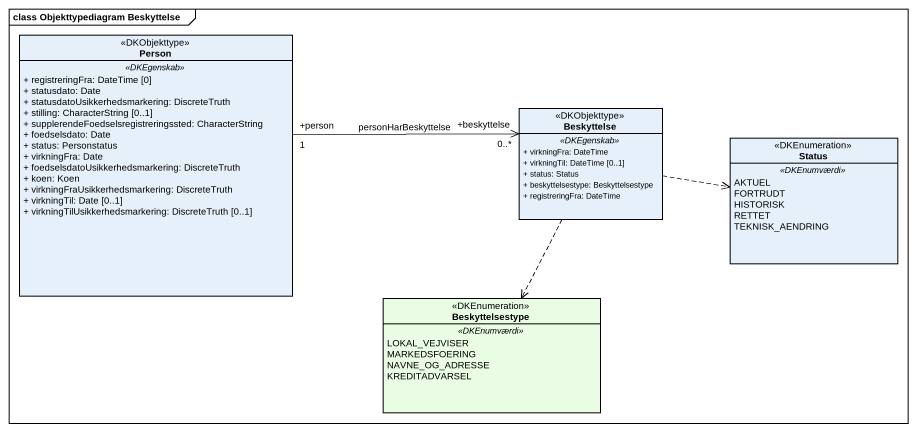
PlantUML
@startuml
mainframe class Objekttypediagram Beskyttelse
hide circle
hide empty members
skinparam classAttributeIconSize 0
class "Person" as Person_ <<DKObjekttype>> {
  .. <<DKEgenskab>> ..
  + registreringFra: DateTime [0]
  + statusdato: Date
  + statusdatoUsikkerhedsmarkering: DiscreteTruth
  + stilling: CharacterString [0..1]
  + supplerendeFoedselsregistreringssted: CharacterString
  + foedselsdato: Date
  + status: Personstatus
  + virkningFra: Date
  + foedselsdatoUsikkerhedsmarkering: DiscreteTruth
  + koen: Koen
  + virkningFraUsikkerhedsmarkering: DiscreteTruth
  + virkningTil: Date [0..1]
  + virkningTilUsikkerhedsmarkering: DiscreteTruth [0..1]
}
class Beskyttelse <<DKObjekttype>> {
  .. <<DKEgenskab>> ..
  + virkningFra: DateTime
  + virkningTil: DateTime [0..1]
  + status: Status
  + beskyttelsestype: Beskyttelsestype
  + registreringFra: DateTime
}
enum Status <<DKEnumeration>> {
  .. <<DKEnumværdi>> ..
  AKTUEL
  FORTRUDT
  HISTORISK
  RETTET
  TEKNISK_AENDRING
}
enum Beskyttelsestype <<DKEnumeration>> #E8FDE3 {
  .. <<DKEnumværdi>> ..
  LOKAL_VEJVISER
  MARKEDSFOERING
  NAVNE_OG_ADRESSE
  KREDITADVARSEL
}
Person_ "+person\n1" -right-> "+beskyttelse\n0..*" Beskyttelse : personHarBeskyttelse
Beskyttelse .right.> Status
Beskyttelse ..> Beskyttelsestype
@enduml
